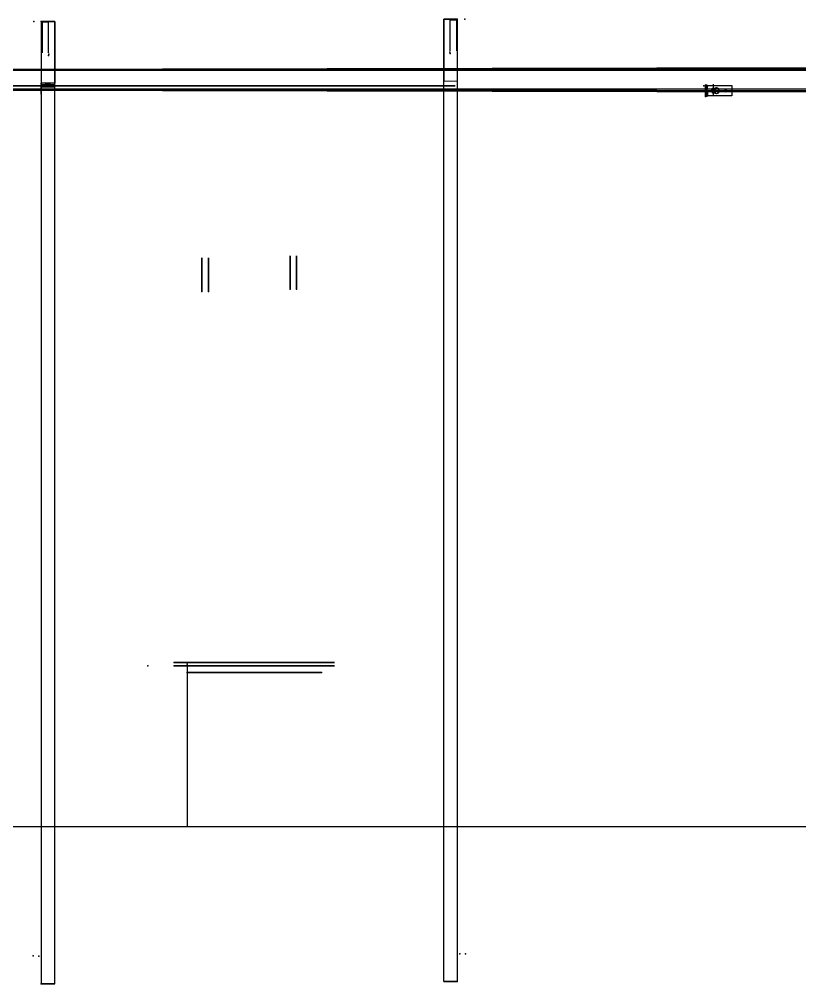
# Model space of a CAD drawing. Header units: centimetres. Extents: x -31 to 1304, y -67 to 571.
# Drawn here: x 200.2 to 496.9, y -65.9 to 300.6 of the extents above; entities that cross this region are included whole.
import ezdxf

# ---------------------------------------------------------------- set-up
doc = ezdxf.new("R2010")
doc.units = ezdxf.units.CM
doc.header["$MEASUREMENT"] = 0
for name, color, linetype in [('Beam Flange Connector v4_Sketch1', 7, 'Continuous'), ('Beam Flange Connector v4_Sketch2', 7, 'Continuous'), ('Beam Flange Connector v4_Sketch3', 7, 'Continuous'), ('Beam Flange Connector v4_Sketch4', 7, 'Continuous'), ('Beam Flange Connector v4_Sketch5', 7, 'Continuous'), ('L-Bracket v2_Sketch1', 7, 'Continuous'), ('L-Bracket v2_Sketch2', 7, 'Continuous'), ('Main Assembley v25_Sketch11', 7, 'Continuous'), ('QR Code v3_Sketch1', 7, 'Continuous'), ('QR Code v3_Sketch2', 7, 'Continuous'), ('QR Code v3_Sketch3', 7, 'Continuous'), ('Steel Post v3_Sketch1', 7, 'Continuous'), ('Steel Post v3_Sketch2', 7, 'Continuous'), ('Steel Post v3_Sketch3', 7, 'Continuous'), ('Steel Post v3_Sketch4', 7, 'Continuous'), ('Steel Post v3_Sketch5', 7, 'Continuous'), ('Timing Belt v2_Sketch1', 7, 'Continuous'), ('Timing Belt v2_Sketch2', 7, 'Continuous'), ('Track Assembley v10_Sketch1', 7, 'Continuous'), ('Track Assembley v10_Sketch2', 7, 'Continuous'), ('Track Connector v1_Sketch1', 7, 'Continuous'), ('Track Connector v1_Sketch2', 7, 'Continuous'), ('Track Connector v1_Sketch3', 7, 'Continuous'), ('Track Connector v1_Sketch4', 7, 'Continuous'), ('Track Connector v1_Sketch5', 7, 'Continuous'), ('Track Connector v1_Sketch6', 7, 'Continuous'), ('Track Connector v1_Sketch7', 7, 'Continuous')]:
    doc.layers.add(name, color=color, linetype=linetype)

# ---------------------------------------------------------------- blocks, each defined once
blk = doc.blocks.new('L-Bracketv2')
at = {"layer": 'L-Bracket v2_Sketch1'}
for p, q in [((0, 0), (12.7, 0)), ((12.7, 0, 12.7), (0, 0, 12.7)), ((0, 0, 12.7), (0, 0)), ((12.7, 0), (12.7, 0, 12.7))]:
    blk.add_line(p, q, dxfattribs=at)
blk.add_point((0, 0), dxfattribs=at)
at = {"layer": 'L-Bracket v2_Sketch2'}
for p, q in [((0, 2.5, 12.7), (12.7, 2.5, 12.7)), ((12.7, 2.5), (0, 2.5)), ((0, 2.5), (0, 2.5, 12.7)), ((0, 2.5), (12.2, 2.5)), ((12.2, 2.5, 12.2), (0, 2.5, 12.2)), ((0, 2.5, 12.2), (0, 2.5)), ((12.2, 2.5), (12.2, 2.5, 12.2)), ((12.7, 2.5, 12.7), (12.7, 2.5))]:
    blk.add_line(p, q, dxfattribs=at)
blk.add_point((0, 2.5), dxfattribs=at)
blk = doc.blocks.new('SteelPostv3')
at = {"layer": 'Steel Post v3_Sketch1'}
for p, q in [((0, 0), (5.08, 0)), ((5.08, 0, 5.08), (0, 0, 5.08)), ((0, 0, 5.08), (0, 0)), ((5.08, 0), (5.08, 0, 5.08))]:
    blk.add_line(p, q, dxfattribs=at)
blk.add_point((0, 0), dxfattribs=at)
at = {"layer": 'Steel Post v3_Sketch2'}
for p, q in [((0, 365.76, 5.08), (5.08, 365.76, 5.08)), ((5.08, 365.76), (0, 365.76)), ((0, 365.76), (0, 365.76, 5.08)), ((5.08, 365.76, 2.54), (0, 365.76, 2.54)), ((4.99, 365.76, 4.99), (0.09, 365.76, 4.99)), ((0.09, 365.76, 4.99), (0.09, 365.76, 0.09)), ((0.09, 365.76, 0.09), (4.99, 365.76, 0.09)), ((4.99, 365.76, 4.99), (0.09, 365.76, 0.09)), ((0.09, 365.76, 4.99), (4.99, 365.76, 0.09)), ((4.99, 365.76, 0.09), (4.99, 365.76, 4.99)), ((5.08, 365.76, 5.08), (5.08, 365.76)), ((5.08, 365.76, 5.08), (5.08, 365.76, 2.54))]:
    blk.add_line(p, q, dxfattribs=at)
for p in [(-2.84, 365.76, -0.72), (0, 365.76), (2.54, 365.76, 2.54), (2.54, 365.76, 2.54)]:
    blk.add_point(p, dxfattribs=at)
at = {"layer": 'Steel Post v3_Sketch3'}
for p, q in [((5.08, 365.76, 5.08), (0, 365.76, 5.08)), ((0, 365.76, 5.08), (0, 0, 5.08)), ((5.08, 0, 5.08), (5.08, 365.76, 5.08)), ((5.08, 365.76, 5.08), (5.08, 342.31, 5.08)), ((5.08, 342.31, 5.08), (0, 342.3, 5.08)), ((0, 0, 5.08), (5.08, 0, 5.08))]:
    blk.add_line(p, q, dxfattribs=at)
blk.add_point((0, 0, 5.08), dxfattribs=at)
at = {"layer": 'Steel Post v3_Sketch4'}
blk.add_point((-3.1, 10.61, 21.57), dxfattribs=at)
at = {"layer": 'Steel Post v3_Sketch5'}
for p, q in [((2.75, 365.52, 10.22), (0.29, 365.52, 9.78)), ((0.29, 365.52, 9.78), (0.29, 353.82, 9.78)), ((2.75, 353.82, 10.22), (2.75, 365.52, 10.22)), ((2.67, 353.32, 10.71), (2.84, 353.32, 9.72))]:
    blk.add_line(p, q, dxfattribs=at)
for p in [(2.75, 352.82, 10.22), (2.84, 353.32, 9.72), (-0.98, 10.52, 9.56)]:
    blk.add_point(p, dxfattribs=at)
at = {"rotation": 90}
blk.add_blockref('L-Bracketv2', (63.57, 263.16, 25.45), dxfattribs=at)
blk = doc.blocks.new('TrackConnectorv1')
at = {"layer": 'Track Connector v1_Sketch1'}
for p, q in [((0, 0, 2.16), (-0.35, 0, 2.16)), ((0, 0), (-0.35, 0)), ((-0.35, 0), (-0.35, 0, 2.16)), ((-0.35, 0), (-0.35, 0, -0.35)), ((0, 0, -0.35), (-0.35, 0, -0.35)), ((-0.35, 0, 2.16), (0.09, 0, 3.53)), ((0, 0), (3.66, 0)), ((3.66, 0, 3.17), (0, 0, 3.17)), ((0, 0, 3.17), (0, 0)), ((0, 0), (0, 0, 2.16)), ((0, 0, 3.17), (0.34, 0, 3.17)), ((0, 0, 2.16), (0.34, 0, 3.17)), ((0, 0), (0, 0, -0.35)), ((0, 0, -0.35), (3.66, 0, -0.35)), ((1.31, 0, 3.52), (0.09, 0, 3.53)), ((0.34, 0, 3.17), (1.31, 0, 3.17)), ((1.31, 0, 3.17), (1.31, 0, 2.83)), ((1.31, 0, 3.17), (1.31, 0, 3.52)), ((1.31, 0, 3.17), (1.31, 0, 3.52)), ((1.83, 0), (1.83, 0, 3.17)), ((2.35, 0, 3.17), (2.35, 0, 2.83)), ((2.35, 0, 3.17), (2.35, 0, 3.52)), ((2.35, 0, 3.52), (3.56, 0, 3.53)), ((3.66, 0, 2.16), (3.31, 0, 3.17)), ((4.01, 0, 2.16), (3.56, 0, 3.53)), ((3.66, 0), (3.66, 0, 3.17)), ((3.66, 0, 2.16), (4.01, 0, 2.16)), ((3.66, 0), (4.01, 0)), ((3.66, 0), (3.66, 0, -0.35)), ((3.66, 0, -0.35), (4.01, 0, -0.35)), ((4.01, 0, 2.16), (4.01, 0)), ((4.01, 0), (4.01, 0, -0.35))]:
    blk.add_line(p, q, dxfattribs=at)
for p in [(0, 0), (4.01, 0, -0.35)]:
    blk.add_point(p, dxfattribs=at)
at = {"layer": 'Track Connector v1_Sketch2'}
for p, q in [((-0.15, 0, -0.35), (-0.15, 10.16, -0.35)), ((-0.15, 10.16, -0.35), (3.81, 10.16, -0.35)), ((1.83, 10.16, -0.35), (1.83, 8.16, -0.35)), ((3.81, 10.16, -0.35), (3.81, 0, -0.35)), ((3.81, 0, -0.35), (-0.15, 0, -0.35))]:
    blk.add_line(p, q, dxfattribs=at)
at = {"layer": 'Track Connector v1_Sketch2', "extrusion": (0, 0, -1)}
blk.add_circle((-1.83, 7.71, 0.35), 0.45, dxfattribs=at)
at = {"layer": 'Track Connector v1_Sketch2'}
blk.add_point((0, 0, -0.35), dxfattribs=at)
at = {"layer": 'Track Connector v1_Sketch3'}
for p, q in [((-0.15, 0, -0.35), (-0.15, 10.16, -0.35)), ((-0.15, 10.16, -0.35), (3.81, 10.16, -0.35)), ((1.83, 7.71, -0.35), (1.83, 7.26, -0.35)), ((3.81, 10.16, -0.35), (3.81, 0, -0.35)), ((1.83, 7.26, -0.35), (1.83, 5.26, -0.35)), ((3.81, 0, -0.35), (-0.15, 0, -0.35))]:
    blk.add_line(p, q, dxfattribs=at)
at = {"layer": 'Track Connector v1_Sketch3', "extrusion": (0, 0, -1)}
for centre, radius in [((-1.83, 7.71, 0.35), 0.45), ((-1.83, 4.21, 0.35), 1.05)]:
    blk.add_circle(centre, radius, dxfattribs=at)
at = {"layer": 'Track Connector v1_Sketch3'}
blk.add_point((0, 0, -0.35), dxfattribs=at)
at = {"layer": 'Track Connector v1_Sketch4'}
for p, q in [((-0.15, 0, -0.35), (-0.15, 10.16, -0.35)), ((-0.15, 10.16, -0.35), (3.81, 10.16, -0.35)), ((3.81, 10.16, -0.35), (3.81, 0, -0.35)), ((3.81, 3, -0.35), (-0.6, 3, -0.35)), ((3.81, 0, -0.35), (-0.15, 0, -0.35)), ((1.83, 3, -0.35), (1.83, 3.16, -0.35)), ((1.83, 3.16, -0.35), (1.83, 3.11, -0.35))]:
    blk.add_line(p, q, dxfattribs=at)
at = {"layer": 'Track Connector v1_Sketch4', "extrusion": (0, 0, -1)}
for centre, radius in [((-1.83, 7.71, 0.35), 0.45), ((-1.83, 4.21, 0.35), 1.05), ((-1.83, 2.61, 0.35), 0.5)]:
    blk.add_circle(centre, radius, dxfattribs=at)
at = {"layer": 'Track Connector v1_Sketch4'}
blk.add_point((0, 0, -0.35), dxfattribs=at)
at = {"layer": 'Track Connector v1_Sketch5'}
blk.add_line((1.83, 4.21, -0.85), (1.84, 5.26, -0.85), dxfattribs=at)
at = {"layer": 'Track Connector v1_Sketch5', "extrusion": (0, 0, -1)}
blk.add_circle((-1.83, 4.21, 0.85), 1.05, dxfattribs=at)
at = {"layer": 'Track Connector v1_Sketch5'}
blk.add_point((0, 0, -0.85), dxfattribs=at)
at = {"layer": 'Track Connector v1_Sketch6'}
for p, q in [((1.82, 3.16, -0.85), (1.84, 5.26, -0.85)), ((1.83, 4.22, -0.85), (1.82, 3.24, -0.85)), ((1.83, 4.23, -2.85), (1.83, 4.21, -3.38)), ((1.83, 4.23, -1.35), (1.83, 4.22, -0.85))]:
    blk.add_line(p, q, dxfattribs=at)
for p in [(1.83, 4.73, -0.85), (1.83, 4.22, -0.85)]:
    blk.add_point(p, dxfattribs=at)
at = {"layer": 'Track Connector v1_Sketch7'}
for p, q in [((0.82, 3.22, -3.33), (0.83, 4.22, -3.38)), ((2.82, 3.7, -3.36), (0.82, 3.72, -3.36)), ((0.83, 4.22, -3.38), (2.83, 4.2, -3.38)), ((1.82, 3.21, -3.33), (1.83, 4.21, -3.38)), ((2.83, 4.2, -3.38), (2.82, 3.2, -3.33)), ((2.82, 3.2, -3.33), (0.82, 3.22, -3.33))]:
    blk.add_line(p, q, dxfattribs=at)
at = {"layer": 'Track Connector v1_Sketch7', "extrusion": (-0.000478123, -0.047152, -0.998888)}
blk.add_circle((1.79, -3.88, 3.18), 0.4, dxfattribs=at)
at = {"layer": 'Track Connector v1_Sketch7'}
blk.add_point((0, -0.15, -3.17), dxfattribs=at)
blk = doc.blocks.new('BeamFlangeConnectorv4')
at = {"layer": 'Beam Flange Connector v4_Sketch1'}
for p, q in [((-0.35, 0, -0.35), (-3.35, 0, -0.35)), ((-0.35, 0, 0.35), (-3.35, 0, 0.35)), ((-3.35, 0, -0.35), (-3.35, 0, 0.35)), ((-0.35, 0, -0.35), (-0.35, 0, 2.16)), ((-0.35, 0, 2.16), (0.09, 0, 3.52)), ((-0.35, 0, -0.35), (4.01, 0, -0.35)), ((0, 0), (3.66, 0)), ((3.66, 0, 3.17), (0, 0, 3.17)), ((0, 0, 3.17), (0, 0)), ((0, 0), (0, 0, 2.16)), ((0, 0, 3.17), (0.34, 0, 3.17)), ((0, 0, 2.16), (0.34, 0, 3.17)), ((0, 0), (0.35, 0)), ((0.09, 0, 3.52), (1.31, 0, 3.52)), ((0.17, 0, 2.67), (0.5, 0, 2.56)), ((0.34, 0, 3.17), (1.31, 0, 3.17)), ((1.31, 0, 3.52), (0.34, 0, 3.52)), ((0.35, 0), (0.35, 0, 0.35)), ((0.35, 0, 0.35), (0.35, 0, 2.1)), ((0.59, 0, 2.83), (0.35, 0, 2.1)), ((3.31, 0, 0.35), (0.35, 0, 0.35)), ((0.59, 0, 2.83), (0.96, 0, 2.83)), ((1.31, 0, 2.69), (0.96, 0, 2.69)), ((0.96, 0, 3.17), (0.96, 0, 2.83)), ((0.96, 0, 2.69), (0.96, 0, 2.83)), ((1.31, 0, 3.17), (1.31, 0, 2.69)), ((1.31, 0, 3.17), (1.31, 0, 3.52)), ((1.83, 0), (1.83, 0, 3.17)), ((2.35, 0, 2.69), (2.7, 0, 2.69)), ((2.35, 0, 3.17), (2.35, 0, 2.69)), ((2.35, 0, 3.17), (2.35, 0, 3.52)), ((2.35, 0, 3.52), (3.31, 0, 3.52)), ((3.57, 0, 3.52), (2.35, 0, 3.52)), ((3.06, 0, 2.83), (2.7, 0, 2.83)), ((2.7, 0, 2.69), (2.7, 0, 2.83)), ((3.06, 0, 2.83), (3.31, 0, 2.1)), ((3.31, 0, 0.35), (3.31, 0, 2.1)), ((3.66, 0, 2.16), (3.31, 0, 3.17)), ((4.01, 0, 2.16), (3.57, 0, 3.52)), ((3.66, 0), (3.66, 0, 3.17)), ((3.66, 0, 2.16), (4.01, 0, 2.16)), ((4.01, 0, -0.35), (4.01, 0, 2.16))]:
    blk.add_line(p, q, dxfattribs=at)
for p in [(0, 0), (0.35, 0, 0.35), (0.96, 0, 2.83), (2.7, 0, 2.83), (3.31, 0, 0.35), (4.01, 0, -0.35)]:
    blk.add_point(p, dxfattribs=at)
at = {"layer": 'Beam Flange Connector v4_Sketch2'}
for p, q in [((-3.35, 0, -0.35), (-3.35, 5.08, -0.35)), ((-3.35, 5.08, -0.35), (4.01, 5.08, -0.35)), ((4.01, 5.08, -0.35), (4.01, 0, -0.35)), ((4.01, 0, -0.35), (-3.35, 0, -0.35)), ((4.01, 2.54, -0.35), (3.01, 2.54, -0.35))]:
    blk.add_line(p, q, dxfattribs=at)
at = {"layer": 'Beam Flange Connector v4_Sketch2', "extrusion": (0, 0, -1)}
blk.add_circle((-1.96, 2.54, 0.35), 1.05, dxfattribs=at)
at = {"layer": 'Beam Flange Connector v4_Sketch2'}
blk.add_point((0, 0, -0.35), dxfattribs=at)
at = {"layer": 'Beam Flange Connector v4_Sketch3', "extrusion": (0, 0, -1)}
for radius in [1.05, 0.45]:
    blk.add_circle((-1.96, 2.54, 0.85), radius, dxfattribs=at)
at = {"layer": 'Beam Flange Connector v4_Sketch3'}
blk.add_point((0, 0, -0.85), dxfattribs=at)
at = {"layer": 'Beam Flange Connector v4_Sketch4'}
for p, q in [((-3.35, 0, -0.35), (-3.35, 5.08, -0.35)), ((-3.35, 5.08, -0.35), (4.01, 5.08, -0.35)), ((4.01, 5.08, -0.35), (4.01, 0, -0.35)), ((-3.35, 2.54, -0.35), (-2.45, 2.54, -0.35)), ((4.01, 0, -0.35), (-3.35, 0, -0.35))]:
    blk.add_line(p, q, dxfattribs=at)
at = {"layer": 'Beam Flange Connector v4_Sketch4', "extrusion": (0, 0, -1)}
for centre, radius in [((2, 2.54, 0.35), 0.45), ((-1.96, 2.54, 0.35), 1.05)]:
    blk.add_circle(centre, radius, dxfattribs=at)
at = {"layer": 'Beam Flange Connector v4_Sketch4'}
blk.add_point((0, 0, -0.35), dxfattribs=at)
at = {"layer": 'Beam Flange Connector v4_Sketch5'}
for p, q in [((-3.35, 0, 0.35), (-3.35, 5.08, 0.35)), ((-3.35, 2.54, 0.35), (-2.45, 2.54, 0.35))]:
    blk.add_line(p, q, dxfattribs=at)
blk.add_circle((-2, 2.54, 0.35), 0.45, dxfattribs=at)
blk.add_point((-1.85, 2.54, 0.35), dxfattribs=at)
blk = doc.blocks.new('TrackAssembleyv10')
at = {"layer": 'Track Assembley v10_Sketch1'}
blk.add_point((0, 0, 2.91), dxfattribs=at)
at = {"layer": 'Track Assembley v10_Sketch2'}
for p, q in [((-227.34, 231.15, 2.92), (67.08, 152.27, 2.92)), ((67.97, 155.61, 2.92), (-226.44, 234.49, 2.92)), ((67.08, 152.27, 2.92), (67.97, 155.61, 2.92))]:
    blk.add_line(p, q, dxfattribs=at)
blk.add_point((0, 0, 2.92), dxfattribs=at)
at = {"extrusion": (-3.22296e-13, 4.46378e-13, -1), "rotation": 104.9999999999604}
blk.add_blockref('BeamFlangeConnectorv4', (84.9, 193.05, -2.91), dxfattribs=at)
at = {"extrusion": (-0.087156, -0.996195, 8.36414e-14), "rotation": 270.000000000013}
blk.add_blockref('TrackConnectorv1', (152.65, 2.85, -170.42), dxfattribs=at)
blk = doc.blocks.new('TimingBeltv2')
at = {"layer": 'Timing Belt v2_Sketch1'}
for p, q in [((0, 0, 7), (1048.5, 0, 7)), ((1048.5, 0), (0, 0)), ((1048.5, 0, -2.05), (0, 0)), ((0, 0), (1048.5, 0, -2.05)), ((1048.5, 0, 9.05), (0, 0, 7))]:
    blk.add_line(p, q, dxfattribs=at)
at = {"layer": 'Timing Belt v2_Sketch2'}
for p, q in [((0, 1.12, 7), (1048.5, 1.12, 9.05)), ((1048.5, 1.12, -2.05), (0, 1.12)), ((1048.5, 1.12, 8.74), (0, 1.12, 6.69)), ((0, 1.12, 0.31), (1048.5, 1.12, -1.74))]:
    blk.add_line(p, q, dxfattribs=at)
blk = doc.blocks.new('QRCodev3')
at = {"layer": 'QR Code v3_Sketch1'}
for p, q in [((0, 0), (91.44, 0)), ((91.44, 0, 60.96), (0, 0, 60.96)), ((0, 0, 60.96), (0, 0)), ((91.44, 0), (91.44, 0, 60.96))]:
    blk.add_line(p, q, dxfattribs=at)
blk.add_point((0, 0), dxfattribs=at)
at = {"layer": 'QR Code v3_Sketch2'}
for p, q in [((4.91, 3.81, 13.75), (4.91, 3.81, 47.21)), ((77.69, 3.81, 4.91), (13.75, 3.81, 4.91)), ((77.69, 3.81, 56.05), (13.75, 3.81, 56.05)), ((86.53, 3.81, 47.21), (86.53, 3.81, 13.75)), ((0, 1.27, 60.96), (91.44, 1.27, 60.96)), ((91.44, 1.27), (0, 1.27)), ((0, 1.27), (0, 1.27, 60.96)), ((0, 1.27, 30.48), (91.44, 1.27, 30.48)), ((45.72, 1.27), (45.72, 1.27, 60.96)), ((91.44, 1.27, 60.96), (91.44, 1.27))]:
    blk.add_line(p, q, dxfattribs=at)
at = {"layer": 'QR Code v3_Sketch2', "extrusion": (0, 1, 0)}
for centre, start, end in [((-13.75, 13.75, 3.81), 270, 0), ((-13.75, 47.21, 3.81), 0, 90), ((-77.69, 13.75, 3.81), 180, 270), ((-77.69, 47.21, 3.81), 90, 180)]:
    blk.add_arc(centre, 8.84, start, end, dxfattribs=at)
at = {"layer": 'QR Code v3_Sketch2'}
for p in [(4.91, 3.81, 47.21), (4.91, 3.81, 13.75), (13.75, 3.81, 56.05), (13.75, 3.81, 4.91), (13.75, 3.81, 47.21), (77.69, 3.81, 4.91), (77.69, 3.81, 56.05), (86.53, 3.81, 13.75), (86.53, 3.81, 47.21), (0, 1.27), (12.5, 1.27, -10), (20, 1.27, 5), (20, 1.27, 55.96), (71.44, 1.27, 55.96), (71.44, 1.27, 5)]:
    blk.add_point(p, dxfattribs=at)
at = {"layer": 'QR Code v3_Sketch3'}
blk.add_line((20, 1.27, 5), (20, 62.23, 5), dxfattribs=at)
for p in [(20, 1.27, 5), (45.72, 0.64, 5)]:
    blk.add_point(p, dxfattribs=at)

msp = doc.modelspace()

# ---------------------------------------------------------------- linework, layer by layer
at = {"layer": 'Main Assembley v25_Sketch11'}
msp.add_line((-1.11, -6.25, 12.04), (1218.09, -6.25, 12.04), dxfattribs=at)

# ---------------------------------------------------------------- block references
at = {"extrusion": (4.8103e-16, 1, -4.2306e-13), "rotation": 194.9999999999968}
msp.add_blockref('TrackAssembleyv10', (-340.49, 196.47, 272.44), dxfattribs=at)
at = {"extrusion": (-2.32536e-13, -4.21474e-29, -1)}
msp.add_blockref('SteelPostv3', (-366.74, -65.15, -43), dxfattribs=at)
msp.add_blockref('SteelPostv3', (208.58, -65.95, 20.64))
at = {"extrusion": (1.87387e-14, -1, 3.40142e-16)}
msp.add_blockref('TimingBeltv2', (-20.55, 29.67, -281.12), dxfattribs=at)
at = {"extrusion": (1, -2.50463e-26, -1.19585e-13), "rotation": 89.99999999998795}
msp.add_blockref('QRCodev3', (56.13, -15.24, 259.08), dxfattribs=at)

doc.saveas('drawing.dxf')
